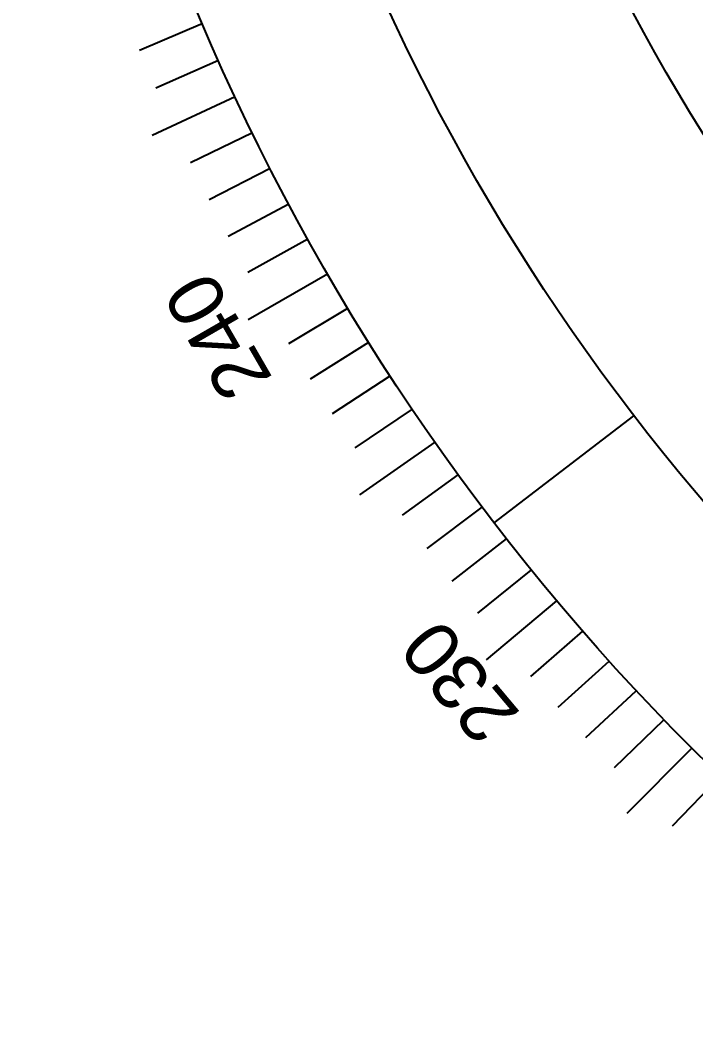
# Model space of a CAD drawing. Header units: inches. Extents: x -42 to 32733, y -42 to 2168.
# Drawn here: x 104.5 to 399, y 264.4 to 710.4 of the extents above; entities that cross this region are included whole.
import ezdxf

# ---------------------------------------------------------------- set-up
doc = ezdxf.new("R2010")
doc.units = ezdxf.units.IN
doc.header["$MEASUREMENT"] = 0
doc.styles.add('T1', font='arial.ttf', dxfattribs={"height": 2})

# ---------------------------------------------------------------- blocks, each defined once
blk = doc.blocks.new('QS1')
at = {"color": 123}
for p, q in [((-948.12, -402.45), (-920.5, -390.73)), ((-940.95, -418.94), (-913.55, -406.74)), ((-925.76, -451.52), (-898.79, -438.37)), ((-917.74, -467.61), (-891.01, -453.99)), ((-909.44, -483.56), (-882.95, -469.47)), ((-900.86, -499.35), (-874.62, -484.81)), ((-882.88, -530.49), (-857.17, -515.04)), ((-873.49, -545.82), (-848.05, -529.92)), ((-863.83, -560.98), (-838.67, -544.64)), ((-853.91, -575.97), (-829.04, -559.19)), ((-833.29, -605.42), (-809.02, -587.79)), ((-822.59, -619.87), (-798.64, -601.82)), ((-811.65, -634.13), (-788.01, -615.66)), ((-800.46, -648.2), (-777.15, -629.32)), ((-777.35, -675.74), (-754.71, -656.06)), ((-765.44, -689.2), (-743.14, -669.13)), ((-753.29, -702.46), (-731.35, -682)), ((-740.92, -715.5), (-719.34, -694.66)), ((-715.5, -740.92), (-694.66, -719.34))]:
    blk.add_line(p, q, dxfattribs=at)
at = {"color": 1}
for p, q in [((-942.56, -439.52), (-906.31, -422.62)), ((-900.67, -520), (-866.03, -500)), ((-851.92, -596.52), (-819.15, -573.58)), ((-796.69, -668.5), (-766.04, -642.79)), ((-735.39, -735.39), (-707.11, -707.11))]:
    blk.add_line(p, q, dxfattribs=at)
at = {"color": 5}
blk.add_line((-793.35, -608.76), (-732.37, -561.97), dxfattribs=at)
for radius in [1000, 923.14, 828.02, 732.91]:
    blk.add_circle((0, 0), radius, dxfattribs=at)
at = {"color": 123, "style": 'T1'}
for s, rotation, p in [('240', 120, (-889.68, -545.83)), ('230', 130, (-781.38, -692.03))]:
    blk.add_text(s, height=24, rotation=rotation, dxfattribs=at).set_placement(p)

msp = doc.modelspace()

# ---------------------------------------------------------------- block references
msp.add_blockref('QS1', (1104.53, 1099.91))

doc.saveas('drawing.dxf')
